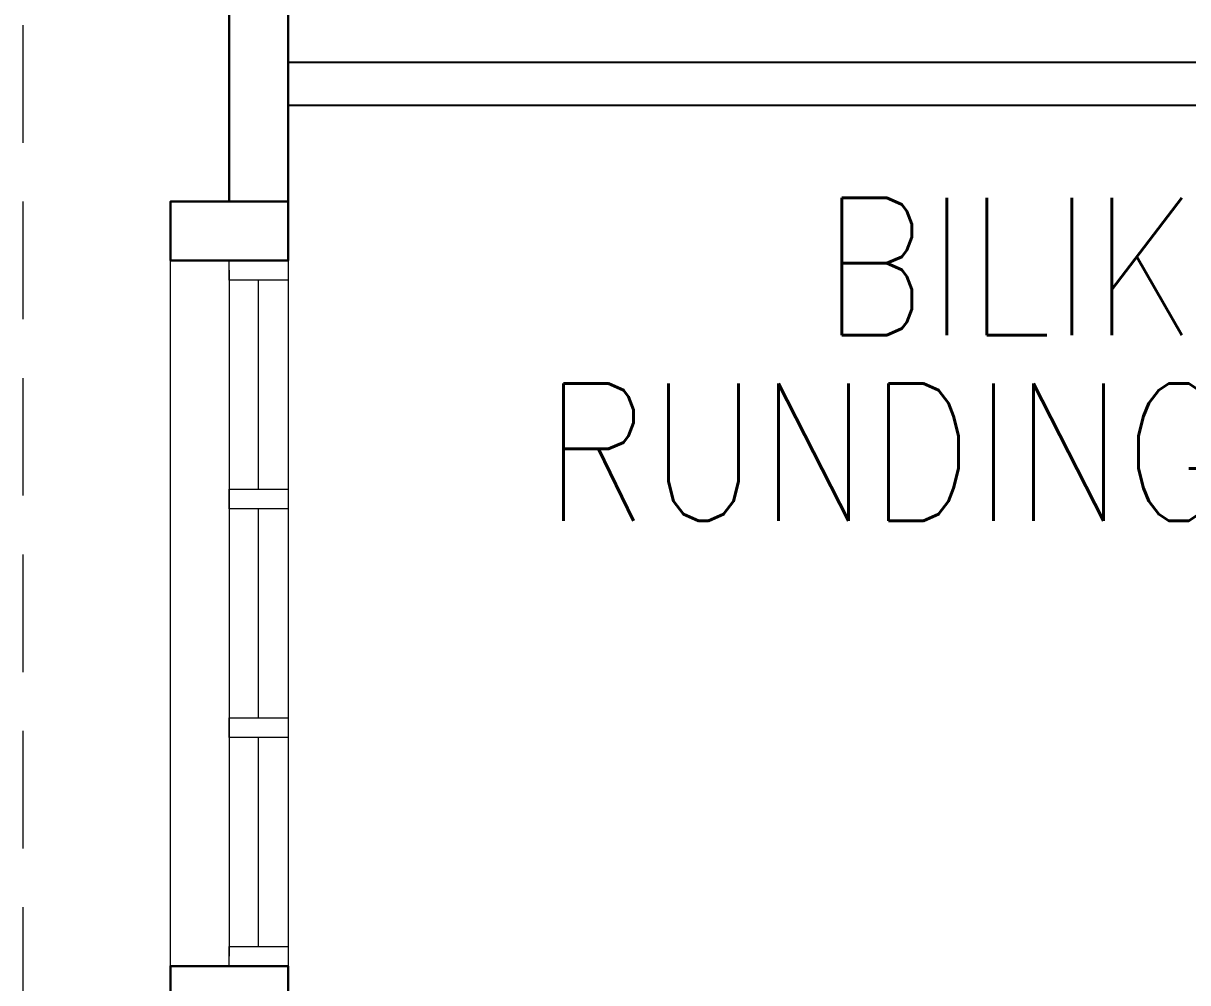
# Model space of a CAD drawing. Header units: inches. Extents: x 14 to 94880, y -4 to 65361.
# Drawn here: x 18540 to 21509, y 23906 to 26353 of the extents above; entities that cross this region are included whole.
import ezdxf
from ezdxf.enums import TextEntityAlignment as Align

# ---------------------------------------------------------------- set-up
doc = ezdxf.new("R2010")
doc.units = ezdxf.units.IN
doc.header["$MEASUREMENT"] = 0
doc.linetypes.add('HIDDEN', pattern=[0.375, 0.25, -0.125])
for name, color, linetype, lineweight in [('LW', 8, 'Continuous', 20), ('t3', 8, 'Continuous', 25), ('wall', 8, 'Continuous', 30), ('WIN', 8, 'Continuous', 18)]:
    doc.layers.add(name, color=color, linetype=linetype, lineweight=lineweight)
doc.layers.add('partition', color=8, linetype='Continuous')
doc.styles.add('LAILA', font='romans.shx', dxfattribs={"width": 0.85})

msp = doc.modelspace()

# ---------------------------------------------------------------- linework, layer by layer
at = {"layer": 'LW', "linetype": 'HIDDEN', "ltscale": 1200}
msp.add_line((18540.2, 22898.4), (18540.2, 29498.4), dxfattribs=at)
at = {"layer": 'LW'}
msp.add_line((18915.2, 23948.4), (18915.2, 25748.4), dxfattribs=at)
at = {"layer": 'partition'}
for p, q in [((23215.2, 26253.4), (19215.2, 26253.4)), ((23215.2, 26143.4), (19215.2, 26143.4))]:
    msp.add_line(p, q, dxfattribs=at)
at = {"layer": 'wall'}
for p, q in [((19215.2, 25748.4), (19215.2, 26648.4)), ((19065.2, 25898.4), (19065.2, 26498.4))]:
    msp.add_line(p, q, dxfattribs=at)
for points in [[(19215.2, 25748.4), (19215.2, 25898.4), (18915.2, 25898.4), (18915.2, 25748.4)], [(19215.2, 23798.4), (19215.2, 23948.4), (18915.2, 23948.4), (18915.2, 23798.4)]]:
    msp.add_lwpolyline(points, close=True, dxfattribs=at)
at = {"layer": 'WIN'}
for p, q in [((19215.2, 25748.4), (19215.2, 23948.4)), ((19065.2, 25723.4), (19065.2, 23973.4)), ((19140.2, 25165.1), (19140.2, 25698.4)), ((19140.2, 24581.8), (19140.2, 25115.1)), ((19140.2, 23998.4), (19140.2, 24531.8))]:
    msp.add_line(p, q, dxfattribs=at)
for points in [[(19065.2, 25698.4), (19065.2, 25748.4), (19215.2, 25748.4), (19215.2, 25698.4)], [(19065.2, 25115.1), (19065.2, 25165.1), (19215.2, 25165.1), (19215.2, 25115.1)], [(19065.2, 24531.8), (19065.2, 24581.8), (19215.2, 24581.8), (19215.2, 24531.8)], [(19065.2, 23948.4), (19065.2, 23998.4), (19215.2, 23998.4), (19215.2, 23948.4)]]:
    msp.add_lwpolyline(points, close=True, dxfattribs=at)

# ---------------------------------------------------------------- texts
at = {"layer": 't3', "style": 'LAILA', "width": 0.85}
for s, p in [('BILIK', (20576.1, 25907.8)), ('RUNDINGAN', (19866.9, 25434.2))]:
    msp.add_text(s, height=350, dxfattribs=at).set_placement(p, align=Align.TOP_LEFT)

doc.saveas('drawing.dxf')
